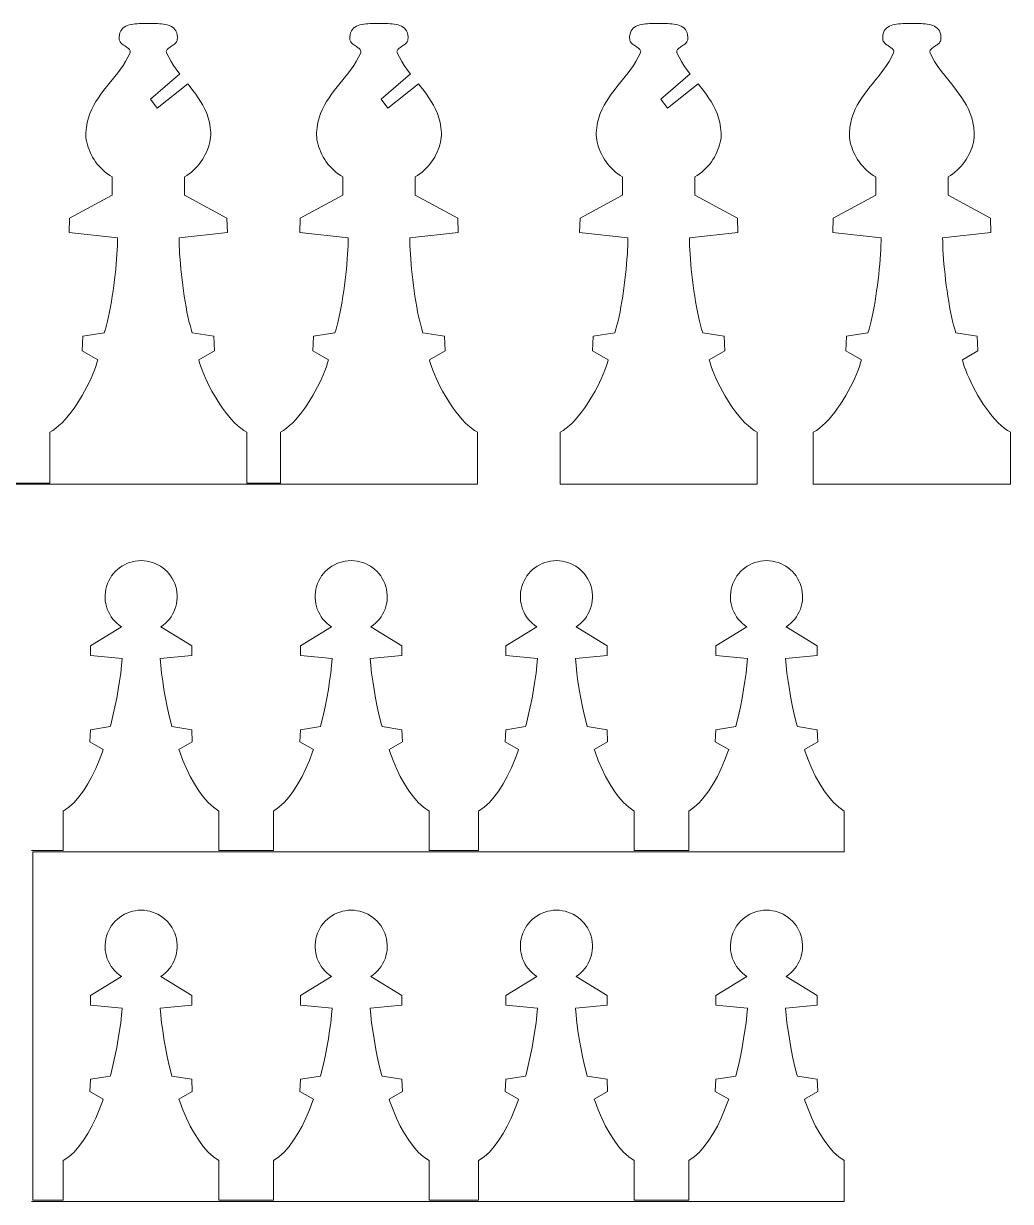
# Model space of a CAD drawing. Extents: x -85 to 527, y -293 to -76.
# Drawn here: x 365.4 to 527.1, y -292.9 to -99.8 of the extents above; entities that cross this region are included whole.
import ezdxf

# ---------------------------------------------------------------- set-up
doc = ezdxf.new("R2010")
doc.units = 0
doc.header["$MEASUREMENT"] = 0

# ---------------------------------------------------------------- blocks, each defined once
blk = doc.blocks.new('*E70')
at = {"color": 30, "linetype": 'Continuous', "lineweight": 0, "flags": 128}
blk.add_lwpolyline([(505.93465, -134.961876), (505.932292, -135.544948), (505.915784, -136.18955), (505.885631, -136.888831), (505.842341, -137.63594), (505.786417, -138.424027), (505.718366, -139.246239), (505.638694, -140.095726), (505.547906, -140.965638), (505.446508, -141.849122), (505.335004, -142.739328), (505.213902, -143.629406), (505.083707, -144.512502), (504.944924, -145.381768), (504.798059, -146.230352), (504.643617, -147.051402), (504.482105, -147.838068), (504.314028, -148.583499), (504.139891, -149.280843), (503.9602, -149.92325), (503.775461, -150.503868)], dxfattribs=at)
blk = doc.blocks.new('*E71')
at = {"color": 30, "linetype": 'Continuous', "lineweight": 0, "flags": 128}
blk.add_lwpolyline([(502.710989, -154.931883), (502.569648, -155.451785), (502.386553, -156.019759), (502.164228, -156.629066), (501.905198, -157.272965), (501.611987, -157.944719), (501.287122, -158.637588), (500.933126, -159.344832), (500.552524, -160.059713), (500.147842, -160.775491), (499.721604, -161.485427), (499.276336, -162.182782), (498.814561, -162.860818), (498.338806, -163.512794), (497.851594, -164.131971), (497.355451, -164.711611), (496.852902, -165.244974), (496.346471, -165.725321), (495.838684, -166.145913), (495.332065, -166.50001), (494.829139, -166.780874)], dxfattribs=at)
blk = doc.blocks.new('*E72')
at = {"color": 30, "linetype": 'Continuous', "lineweight": 0, "flags": 128}
blk.add_lwpolyline([(505.055319, -124.952449), (504.661698, -124.716174), (504.282488, -124.454653), (503.918422, -124.169891), (503.570233, -123.863897), (503.238653, -123.538677), (502.924416, -123.196238), (502.628254, -122.838587), (502.3509, -122.46773), (502.093087, -122.085674), (501.855547, -121.694427), (501.639013, -121.295995), (501.444218, -120.892384), (501.271895, -120.485603), (501.122776, -120.077657), (500.997594, -119.670553), (500.897083, -119.266298), (500.821974, -118.8669), (500.773, -118.474364), (500.750895, -118.090698), (500.756391, -117.717909), (500.835439, -116.861617), (500.975162, -116.053347), (501.170404, -115.288644), (501.416006, -114.563051), (501.706813, -113.872112), (502.037665, -113.21137), (502.403407, -112.57637), (502.79888, -111.962655), (503.218928, -111.36577), (503.658394, -110.781257), (504.112119, -110.204662), (504.574946, -109.631526), (505.041719, -109.057395), (505.50728, -108.477813), (505.966472, -107.888322), (506.414138, -107.284467), (506.845119, -106.661792), (507.254259, -106.01584), (507.636401, -105.342155), (507.986387, -104.636281), (508.025081, -104.516046), (508.030584, -104.40057), (508.006206, -104.289257), (507.955258, -104.181511), (507.88105, -104.076736), (507.786892, -103.974334), (507.676096, -103.873711), (507.55197, -103.774268), (507.417825, -103.67541), (507.276972, -103.576541), (507.13272, -103.477064), (506.988381, -103.376382), (506.847264, -103.2739), (506.71268, -103.169021), (506.587939, -103.061148), (506.476351, -102.949686), (506.381227, -102.834037), (506.305877, -102.713606), (506.253611, -102.587795), (506.227739, -102.45601), (506.214718, -102.025925), (506.251246, -101.645399), (506.333464, -101.3114), (506.457512, -101.020893), (506.619533, -100.770848), (506.815668, -100.55823), (507.042057, -100.380008), (507.294843, -100.233149), (507.570166, -100.11462), (507.864168, -100.021389), (508.17299, -99.950422), (508.492773, -99.898688), (508.819659, -99.863153), (509.149789, -99.840786), (509.479304, -99.828552), (509.804345, -99.82342), (510.121054, -99.822358), (510.425573, -99.822331), (510.714041, -99.820309), (510.982601, -99.813257)], dxfattribs=at)
blk = doc.blocks.new('*E73')
at = {"color": 30, "linetype": 'Continuous', "lineweight": 0, "flags": 128}
blk.add_lwpolyline([(516.030629, -134.961876), (516.032987, -135.544948), (516.049495, -136.18955), (516.079647, -136.888831), (516.122938, -137.63594), (516.178861, -138.424027), (516.246912, -139.246239), (516.326584, -140.095726), (516.417372, -140.965638), (516.518771, -141.849122), (516.630274, -142.739328), (516.751376, -143.629406), (516.881571, -144.512502), (517.020354, -145.381768), (517.167219, -146.230352), (517.321661, -147.051402), (517.483173, -147.838068), (517.651251, -148.583499), (517.825388, -149.280843), (518.005079, -149.92325), (518.189818, -150.503868)], dxfattribs=at)
blk = doc.blocks.new('*E74')
at = {"color": 30, "linetype": 'Continuous', "lineweight": 0, "flags": 128}
blk.add_lwpolyline([(519.25429, -154.931883), (519.395631, -155.451785), (519.578726, -156.019759), (519.801051, -156.629066), (520.060081, -157.272965), (520.353292, -157.944719), (520.678157, -158.637588), (521.032153, -159.344832), (521.412755, -160.059713), (521.817437, -160.775491), (522.243674, -161.485427), (522.688943, -162.182782), (523.150717, -162.860818), (523.626473, -163.512794), (524.113684, -164.131971), (524.609827, -164.711611), (525.112376, -165.244974), (525.618807, -165.725321), (526.126594, -166.145913), (526.633213, -166.50001), (527.136139, -166.780874)], dxfattribs=at)
blk = doc.blocks.new('*E93')
at = {"color": 30, "linetype": 'Continuous', "lineweight": 0, "flags": 128}
blk.add_lwpolyline([(464.45257, -134.961876), (464.450212, -135.544948), (464.433704, -136.18955), (464.403551, -136.888831), (464.360261, -137.63594), (464.304337, -138.424027), (464.236286, -139.246239), (464.156614, -140.095726), (464.065826, -140.965638), (463.964428, -141.849122), (463.852924, -142.739328), (463.731822, -143.629406), (463.601627, -144.512502), (463.462844, -145.381768), (463.315979, -146.230352), (463.161537, -147.051402), (463.000025, -147.838068), (462.831948, -148.583499), (462.657811, -149.280843), (462.47812, -149.92325), (462.293381, -150.503868)], dxfattribs=at)
blk = doc.blocks.new('*E94')
at = {"color": 30, "linetype": 'Continuous', "lineweight": 0, "flags": 128}
blk.add_lwpolyline([(461.228909, -154.931883), (461.087568, -155.451785), (460.904473, -156.019759), (460.682147, -156.629066), (460.423117, -157.272965), (460.129907, -157.944719), (459.805041, -158.637588), (459.451045, -159.344832), (459.070444, -160.059713), (458.665762, -160.775491), (458.239524, -161.485427), (457.794256, -162.182782), (457.332481, -162.860818), (456.856726, -163.512794), (456.369514, -164.131971), (455.873371, -164.711611), (455.370822, -165.244974), (454.864391, -165.725321), (454.356604, -166.145913), (453.849985, -166.50001), (453.347059, -166.780874)], dxfattribs=at)
blk = doc.blocks.new('*E95')
at = {"color": 30, "linetype": 'Continuous', "lineweight": 0, "flags": 128}
blk.add_lwpolyline([(463.573239, -124.952449), (463.179618, -124.716174), (462.800408, -124.454653), (462.436342, -124.169891), (462.088153, -123.863897), (461.756573, -123.538677), (461.442336, -123.196238), (461.146174, -122.838587), (460.86882, -122.46773), (460.611007, -122.085674), (460.373467, -121.694427), (460.156933, -121.295995), (459.962138, -120.892384), (459.789814, -120.485603), (459.640695, -120.077657), (459.515514, -119.670553), (459.415002, -119.266298), (459.339893, -118.8669), (459.29092, -118.474364), (459.268814, -118.090698), (459.27431, -117.717909), (459.353357, -116.861617), (459.493081, -116.053347), (459.688322, -115.288644), (459.933924, -114.563051), (460.224731, -113.872112), (460.555583, -113.21137), (460.921325, -112.57637), (461.316799, -111.962655), (461.736847, -111.36577), (462.176312, -110.781257), (462.630037, -110.204662), (463.092865, -109.631526), (463.559639, -109.057395), (464.0252, -108.477813), (464.484392, -107.888322), (464.932057, -107.284467), (465.363039, -106.661792), (465.772179, -106.01584), (466.154321, -105.342155), (466.504307, -104.636281), (466.543001, -104.516046), (466.548504, -104.40057), (466.524126, -104.289257), (466.473178, -104.181511), (466.39897, -104.076736), (466.304812, -103.974334), (466.194016, -103.873711), (466.06989, -103.774268), (465.935745, -103.67541), (465.794892, -103.576541), (465.65064, -103.477064), (465.506301, -103.376382), (465.365184, -103.2739), (465.2306, -103.169021), (465.105859, -103.061148), (464.994271, -102.949686), (464.899147, -102.834037), (464.823797, -102.713606), (464.771531, -102.587795), (464.745659, -102.45601), (464.732638, -102.025925), (464.769166, -101.645399), (464.851384, -101.3114), (464.975432, -101.020893), (465.137453, -100.770848), (465.333588, -100.55823), (465.559977, -100.380008), (465.812763, -100.233149), (466.088086, -100.11462), (466.382088, -100.021389), (466.69091, -99.950422), (467.010693, -99.898688), (467.337579, -99.863153), (467.667709, -99.840786), (467.997224, -99.828552), (468.322265, -99.82342), (468.638974, -99.822358), (468.943493, -99.822331), (469.231961, -99.820309), (469.500521, -99.813257)], dxfattribs=at)
blk = doc.blocks.new('*E96')
at = {"color": 30, "linetype": 'Continuous', "lineweight": 0, "flags": 128}
blk.add_lwpolyline([(474.548549, -134.961876), (474.550907, -135.544948), (474.567415, -136.18955), (474.597567, -136.888831), (474.640858, -137.63594), (474.696781, -138.424027), (474.764832, -139.246239), (474.844504, -140.095726), (474.935292, -140.965638), (475.036691, -141.849122), (475.148194, -142.739328), (475.269296, -143.629406), (475.399491, -144.512502), (475.538274, -145.381768), (475.685139, -146.230352), (475.839581, -147.051402), (476.001093, -147.838068), (476.169171, -148.583499), (476.343308, -149.280843), (476.522999, -149.92325), (476.707738, -150.503868)], dxfattribs=at)
blk = doc.blocks.new('*E97')
at = {"color": 30, "linetype": 'Continuous', "lineweight": 0, "flags": 128}
blk.add_lwpolyline([(477.77221, -154.931883), (477.913551, -155.451785), (478.096646, -156.019759), (478.318971, -156.629066), (478.578001, -157.272965), (478.871212, -157.944719), (479.196077, -158.637588), (479.550073, -159.344832), (479.930675, -160.059713), (480.335357, -160.775491), (480.761594, -161.485427), (481.206863, -162.182782), (481.668637, -162.860818), (482.144393, -163.512794), (482.631604, -164.131971), (483.127747, -164.711611), (483.630296, -165.244974), (484.136727, -165.725321), (484.644514, -166.145913), (485.151133, -166.50001), (485.654059, -166.780874)], dxfattribs=at)

msp = doc.modelspace()

# ---------------------------------------------------------------- linework, layer by layer
at = {"color": 30, "linetype": 'Continuous', "lineweight": 0}
for p, q in [((391.02526, -108.078332), (386.201593, -112.229192)), ((428.8261, -108.078332), (424.002434, -112.229192)), ((474.664738, -108.078332), (469.841071, -112.229192)), ((516.146818, -108.078332), (517.458136, -109.715489)), ((387.319813, -113.659333), (392.336578, -109.715489)), ((425.120654, -113.659333), (430.137419, -109.715489)), ((470.959291, -113.659333), (475.976056, -109.715489)), ((386.201593, -112.229192), (387.319813, -113.659333)), ((424.002434, -112.229192), (425.120654, -113.659333)), ((469.841071, -112.229192), (470.959291, -113.659333)), ((379.933761, -127.925546), (379.933761, -124.952449)), ((391.788402, -127.925546), (391.788402, -124.952449)), ((417.734601, -127.925546), (417.734601, -124.952449)), ((429.589243, -127.925546), (429.589243, -124.952449)), ((463.573239, -127.925546), (463.573239, -124.952449)), ((475.42788, -127.925546), (475.42788, -124.952449)), ((505.055319, -127.925546), (505.055319, -124.952449)), ((516.90996, -127.925546), (516.90996, -124.952449)), ((372.964305, -131.69147), (379.933761, -127.925546)), ((398.757858, -131.69147), (391.788402, -127.925546)), ((410.765146, -131.69147), (417.734601, -127.925546)), ((436.558698, -131.69147), (429.589243, -127.925546)), ((456.603783, -131.69147), (463.573239, -127.925546)), ((482.397336, -131.69147), (475.42788, -127.925546)), ((498.085863, -131.69147), (505.055319, -127.925546)), ((523.879416, -131.69147), (516.90996, -127.925546)), ((372.89917, -134.069948), (372.964305, -131.69147)), ((398.822993, -134.069948), (398.757858, -131.69147)), ((410.70001, -134.069948), (410.765146, -131.69147)), ((436.623833, -134.069948), (436.558698, -131.69147)), ((456.538648, -134.069948), (456.603783, -131.69147)), ((482.462471, -134.069948), (482.397336, -131.69147)), ((498.020728, -134.069948), (498.085863, -131.69147)), ((523.944551, -134.069948), (523.879416, -131.69147)), ((380.813092, -134.961876), (372.89917, -134.069948)), ((390.909071, -134.961876), (398.822993, -134.069948)), ((418.613932, -134.961876), (410.70001, -134.069948)), ((428.709912, -134.961876), (436.623833, -134.069948)), ((464.45257, -134.961876), (456.538648, -134.069948)), ((474.548549, -134.961876), (482.462471, -134.069948)), ((505.93465, -134.961876), (498.020728, -134.069948)), ((516.030629, -134.961876), (523.944551, -134.069948)), ((375.134563, -151.060695), (378.653903, -150.503868)), ((396.5876, -151.060695), (393.06826, -150.503868)), ((412.935404, -151.060695), (416.454743, -150.503868)), ((434.38844, -151.060695), (430.869101, -150.503868)), ((458.774041, -151.060695), (462.293381, -150.503868)), ((480.227077, -151.060695), (476.707738, -150.503868)), ((500.256121, -151.060695), (503.775461, -150.503868)), ((521.709157, -151.060695), (518.189818, -150.503868)), ((375.025816, -153.450663), (375.134563, -151.060695)), ((396.696347, -153.450663), (396.5876, -151.060695)), ((412.826657, -153.450663), (412.935404, -151.060695)), ((434.497187, -153.450663), (434.38844, -151.060695)), ((458.665294, -153.450663), (458.774041, -151.060695)), ((480.335825, -153.450663), (480.227077, -151.060695)), ((500.147374, -153.450663), (500.256121, -151.060695)), ((521.817905, -153.450663), (521.709157, -151.060695)), ((377.589431, -154.931883), (375.025816, -153.450663)), ((394.132732, -154.931883), (396.696347, -153.450663)), ((415.390271, -154.931883), (412.826657, -153.450663)), ((431.933573, -154.931883), (434.497187, -153.450663)), ((461.228909, -154.931883), (458.665294, -153.450663)), ((477.77221, -154.931883), (480.335825, -153.450663)), ((502.710989, -154.931883), (500.147374, -153.450663)), ((519.25429, -154.931883), (521.817905, -153.450663)), ((369.707581, -175.134092), (369.707581, -166.780874)), ((402.014582, -175.134092), (402.014582, -166.780874)), ((407.508422, -175.134092), (407.508422, -166.780874)), ((439.815422, -175.334092), (439.815422, -166.780874)), ((453.347059, -175.334092), (453.347059, -166.780874)), ((485.654059, -175.334092), (485.654059, -166.780874)), ((494.829139, -175.334092), (494.829139, -166.780874)), ((527.136139, -175.334092), (527.136139, -166.780874)), ((363.849663, -175.134092), (369.707581, -175.134092)), ((363.849663, -175.334092), (369.707581, -175.334092)), ((385.861082, -175.334092), (369.707581, -175.334092)), ((385.861082, -175.334092), (402.014582, -175.334092)), ((402.014582, -175.134092), (407.508422, -175.134092)), ((407.508422, -175.334092), (402.014582, -175.334092)), ((423.661922, -175.334092), (407.508422, -175.334092)), ((423.661922, -175.334092), (439.815422, -175.334092)), ((469.500559, -175.334092), (453.347059, -175.334092)), ((469.500559, -175.334092), (485.654059, -175.334092)), ((510.982639, -175.334092), (494.829139, -175.334092)), ((510.982639, -175.334092), (527.136139, -175.334092)), ((381.466239, -198.721097), (376.393726, -201.810811)), ((387.911219, -198.721097), (392.983732, -201.810811)), ((415.885282, -198.721097), (410.81277, -201.810811)), ((422.330263, -198.721097), (427.402776, -201.810811)), ((449.5231, -198.721097), (444.450587, -201.810811)), ((455.96808, -198.721097), (461.040593, -201.810811)), ((483.942142, -198.721097), (478.86963, -201.810811)), ((490.387123, -198.721097), (495.459636, -201.810811)), ((376.393726, -201.810811), (376.393726, -203.420289)), ((392.983732, -201.810811), (392.983732, -203.420289)), ((410.81277, -201.810811), (410.81277, -203.420289)), ((427.402776, -201.810811), (427.402776, -203.420289)), ((444.450587, -201.810811), (444.450587, -203.420289)), ((461.040593, -201.810811), (461.040593, -203.420289)), ((478.86963, -201.810811), (478.86963, -203.420289)), ((495.459636, -201.810811), (495.459636, -203.420289)), ((376.393726, -203.420289), (381.593579, -203.915513)), ((392.983732, -203.420289), (387.78388, -203.915513)), ((410.81277, -203.420289), (416.012622, -203.915513)), ((427.402776, -203.420289), (422.202923, -203.915513)), ((444.450587, -203.420289), (449.65044, -203.915513)), ((461.040593, -203.420289), (455.840741, -203.915513)), ((478.86963, -203.420289), (484.069482, -203.915513)), ((495.459636, -203.420289), (490.259783, -203.915513)), ((376.300872, -217.5806), (376.393727, -215.568753)), ((376.393727, -215.568753), (379.636134, -215.062992)), ((392.983731, -215.568753), (389.741324, -215.062992)), ((393.076586, -217.5806), (392.983731, -215.568753)), ((410.719916, -217.5806), (410.81277, -215.568753)), ((410.81277, -215.568753), (414.055177, -215.062992)), ((427.402775, -215.568753), (424.160368, -215.062992)), ((427.49563, -217.5806), (427.402775, -215.568753)), ((444.357733, -217.5806), (444.450588, -215.568753)), ((444.450588, -215.568753), (447.692995, -215.062992)), ((461.040592, -215.568753), (457.798185, -215.062992)), ((461.133447, -217.5806), (461.040592, -215.568753)), ((478.776776, -217.5806), (478.86963, -215.568753)), ((478.86963, -215.568753), (482.112037, -215.062992)), ((495.459635, -215.568753), (492.217228, -215.062992)), ((495.55249, -217.5806), (495.459635, -215.568753)), ((378.489829, -218.827475), (376.300872, -217.5806)), ((390.887629, -218.827475), (393.076586, -217.5806)), ((412.908873, -218.827475), (410.719916, -217.5806)), ((425.306673, -218.827475), (427.49563, -217.5806)), ((446.54669, -218.827475), (444.357733, -217.5806)), ((458.94449, -218.827475), (461.133447, -217.5806)), ((480.965733, -218.827475), (478.776776, -217.5806)), ((493.363533, -218.827475), (495.55249, -217.5806)), ((371.936714, -235.394374), (371.936714, -228.905075)), ((397.440744, -235.394374), (397.440744, -228.905075)), ((406.355758, -235.394374), (406.355758, -228.905075)), ((431.859788, -235.394374), (431.859788, -228.905075)), ((439.993575, -235.394374), (439.993575, -228.905075)), ((465.497605, -235.394374), (465.497605, -228.905075)), ((474.412618, -235.394374), (474.412618, -228.905075)), ((499.916648, -235.594374), (499.916648, -228.905075)), ((371.936714, -235.394374), (366.747863, -235.394374)), ((406.355758, -235.394374), (397.440744, -235.394374)), ((431.859788, -235.394374), (439.993575, -235.394374)), ((474.412618, -235.394374), (465.497605, -235.394374)), ((384.688729, -235.594374), (366.921735, -235.594374)), ((366.921735, -235.594374), (366.921735, -292.700767)), ((384.688729, -235.594374), (397.440744, -235.594374)), ((397.440744, -235.594374), (406.355758, -235.594374)), ((419.107773, -235.594374), (406.355758, -235.594374)), ((419.107773, -235.594374), (431.859788, -235.594374)), ((439.993575, -235.594374), (431.859788, -235.594374)), ((452.74559, -235.594374), (439.993575, -235.594374)), ((452.74559, -235.594374), (465.497605, -235.594374)), ((465.497605, -235.594374), (474.412618, -235.594374)), ((487.164633, -235.594374), (474.412618, -235.594374)), ((487.164633, -235.594374), (499.916648, -235.594374)), ((381.466239, -256.02749), (376.393726, -259.117204)), ((387.911219, -256.02749), (392.983732, -259.117204)), ((415.885282, -256.02749), (410.81277, -259.117204)), ((422.330263, -256.02749), (427.402776, -259.117204)), ((449.5231, -256.02749), (444.450587, -259.117204)), ((455.96808, -256.02749), (461.040593, -259.117204)), ((483.942142, -256.02749), (478.86963, -259.117204)), ((490.387123, -256.02749), (495.459636, -259.117204)), ((376.393726, -259.117204), (376.393726, -260.726682)), ((392.983732, -259.117204), (392.983732, -260.726682)), ((410.81277, -259.117204), (410.81277, -260.726682)), ((427.402776, -259.117204), (427.402776, -260.726682)), ((444.450587, -259.117204), (444.450587, -260.726682)), ((461.040593, -259.117204), (461.040593, -260.726682)), ((478.86963, -259.117204), (478.86963, -260.726682)), ((495.459636, -259.117204), (495.459636, -260.726682)), ((376.393726, -260.726682), (381.593579, -261.221906)), ((392.983732, -260.726682), (387.78388, -261.221906)), ((410.81277, -260.726682), (416.012622, -261.221906)), ((427.402776, -260.726682), (422.202923, -261.221906)), ((444.450587, -260.726682), (449.65044, -261.221906)), ((461.040593, -260.726682), (455.840741, -261.221906)), ((478.86963, -260.726682), (484.069482, -261.221906)), ((495.459636, -260.726682), (490.259783, -261.221906)), ((376.300872, -274.886993), (376.393727, -272.875146)), ((376.393727, -272.875146), (379.636134, -272.369385)), ((392.983731, -272.875146), (389.741324, -272.369385)), ((393.076586, -274.886993), (392.983731, -272.875146)), ((410.719916, -274.886993), (410.81277, -272.875146)), ((410.81277, -272.875146), (414.055177, -272.369385)), ((427.402775, -272.875146), (424.160368, -272.369385)), ((427.49563, -274.886993), (427.402775, -272.875146)), ((444.357733, -274.886993), (444.450588, -272.875146)), ((444.450588, -272.875146), (447.692995, -272.369385)), ((461.040592, -272.875146), (457.798185, -272.369385)), ((461.133447, -274.886993), (461.040592, -272.875146)), ((478.776776, -274.886993), (478.86963, -272.875146)), ((478.86963, -272.875146), (482.112037, -272.369385)), ((495.459635, -272.875146), (492.217228, -272.369385)), ((495.55249, -274.886993), (495.459635, -272.875146)), ((378.489829, -276.133868), (376.300872, -274.886993)), ((390.887629, -276.133868), (393.076586, -274.886993)), ((412.908873, -276.133868), (410.719916, -274.886993)), ((425.306673, -276.133868), (427.49563, -274.886993)), ((446.54669, -276.133868), (444.357733, -274.886993)), ((458.94449, -276.133868), (461.133447, -274.886993)), ((480.965733, -276.133868), (478.776776, -274.886993)), ((493.363533, -276.133868), (495.55249, -274.886993)), ((371.936714, -292.700767), (371.936714, -286.211468)), ((397.440744, -292.700767), (397.440744, -286.211468)), ((406.355758, -292.700767), (406.355758, -286.211468)), ((431.859788, -292.700767), (431.859788, -286.211468)), ((439.993575, -292.700767), (439.993575, -286.211468)), ((465.497605, -292.700767), (465.497605, -286.211468)), ((474.412618, -292.700767), (474.412618, -286.211468)), ((499.916648, -292.900767), (499.916648, -286.211468)), ((384.688729, -292.900767), (366.747863, -292.900767)), ((371.936714, -292.700767), (366.921735, -292.700767)), ((384.688729, -292.900767), (397.440744, -292.900767)), ((406.355758, -292.700767), (397.440744, -292.700767)), ((397.440744, -292.900767), (406.355758, -292.900767)), ((419.107773, -292.900767), (406.355758, -292.900767)), ((419.107773, -292.900767), (431.859788, -292.900767)), ((431.859788, -292.700767), (439.993575, -292.700767)), ((439.993575, -292.900767), (431.859788, -292.900767)), ((452.74559, -292.900767), (439.993575, -292.900767)), ((452.74559, -292.900767), (465.497605, -292.900767)), ((474.412618, -292.700767), (465.497605, -292.700767)), ((465.497605, -292.900767), (474.412618, -292.900767)), ((487.164633, -292.900767), (474.412618, -292.900767)), ((487.164633, -292.900767), (499.916648, -292.900767))]:
    msp.add_line(p, q, dxfattribs=at)
at = {"color": 30, "linetype": 'Continuous', "lineweight": 0, "flags": 128}
for points in [[(379.933761, -124.952449), (379.54014, -124.716174), (379.16093, -124.454653), (378.796864, -124.169891), (378.448675, -123.863897), (378.117096, -123.538677), (377.802859, -123.196238), (377.506697, -122.838587), (377.229343, -122.46773), (376.971529, -122.085674), (376.733989, -121.694427), (376.517455, -121.295995), (376.32266, -120.892384), (376.150337, -120.485603), (376.001218, -120.077657), (375.876037, -119.670553), (375.775525, -119.266298), (375.700416, -118.8669), (375.651443, -118.474364), (375.629337, -118.090698), (375.634833, -117.717909), (375.71388, -116.861617), (375.853604, -116.053347), (376.048845, -115.288644), (376.294447, -114.563051), (376.585254, -113.872112), (376.916106, -113.21137), (377.281848, -112.57637), (377.677322, -111.962655), (378.09737, -111.36577), (378.536835, -110.781257), (378.99056, -110.204662), (379.453388, -109.631526), (379.920161, -109.057395), (380.385722, -108.477813), (380.844914, -107.888322), (381.29258, -107.284467), (381.723561, -106.661792), (382.132701, -106.01584), (382.514843, -105.342155), (382.864829, -104.636281), (382.903523, -104.516046), (382.909026, -104.40057), (382.884648, -104.289257), (382.8337, -104.181511), (382.759492, -104.076736), (382.665334, -103.974334), (382.554538, -103.87371), (382.430412, -103.774268), (382.296267, -103.67541), (382.155414, -103.576541), (382.011162, -103.477063), (381.866823, -103.376382), (381.725706, -103.2739), (381.591122, -103.169021), (381.466381, -103.061148), (381.354793, -102.949685), (381.259669, -102.834037), (381.184319, -102.713606), (381.132053, -102.587795), (381.106181, -102.45601), (381.09316, -102.025925), (381.129688, -101.645399), (381.211906, -101.3114), (381.335954, -101.020893), (381.497975, -100.770848), (381.69411, -100.55823), (381.920499, -100.380008), (382.173285, -100.233149), (382.448608, -100.11462), (382.74261, -100.021389), (383.051432, -99.950422), (383.371216, -99.898688), (383.698101, -99.863153), (384.028231, -99.840786), (384.357746, -99.828552), (384.682788, -99.82342), (384.999497, -99.822358), (385.304015, -99.822331), (385.592484, -99.820309), (385.861044, -99.813257)], [(391.02526, -108.078332), (390.877249, -107.888322), (390.429584, -107.284467), (389.998602, -106.661792), (389.589462, -106.01584), (389.20732, -105.342155), (388.857334, -104.636281), (388.81864, -104.516046), (388.813138, -104.40057), (388.837515, -104.289257), (388.888463, -104.181511), (388.962671, -104.076736), (389.056829, -103.974334), (389.167626, -103.873711), (389.291752, -103.774268), (389.425896, -103.67541), (389.566749, -103.576541), (389.711001, -103.477064), (389.85534, -103.376382), (389.996457, -103.2739), (390.131041, -103.169021), (390.255782, -103.061148), (390.36737, -102.949686), (390.462494, -102.834037), (390.537844, -102.713606), (390.59011, -102.587795), (390.615982, -102.45601), (390.629002, -102.025925), (390.592475, -101.645399), (390.510257, -101.311399), (390.386208, -101.020893), (390.224187, -100.770847), (390.028053, -100.55823), (389.801663, -100.380008), (389.548878, -100.233149), (389.273554, -100.11462), (388.979553, -100.021388), (388.670731, -99.950422), (388.350947, -99.898688), (388.024062, -99.863153), (387.693932, -99.840785), (387.364417, -99.828552), (387.039375, -99.82342), (386.722666, -99.822357), (386.418148, -99.822331), (386.12968, -99.820308), (385.86112, -99.813257)], [(417.734601, -124.952449), (417.34098, -124.716174), (416.96177, -124.454653), (416.597705, -124.169891), (416.249516, -123.863897), (415.917936, -123.538677), (415.603699, -123.196238), (415.307537, -122.838587), (415.030183, -122.46773), (414.77237, -122.085674), (414.53483, -121.694427), (414.318296, -121.295995), (414.123501, -120.892384), (413.951178, -120.485603), (413.802059, -120.077657), (413.676877, -119.670553), (413.576365, -119.266298), (413.501256, -118.8669), (413.452283, -118.474364), (413.430178, -118.090698), (413.435673, -117.717909), (413.514721, -116.861617), (413.654444, -116.053347), (413.849685, -115.288644), (414.095288, -114.563051), (414.386094, -113.872112), (414.716947, -113.21137), (415.082688, -112.57637), (415.478162, -111.962655), (415.89821, -111.36577), (416.337675, -110.781257), (416.791401, -110.204662), (417.254228, -109.631526), (417.721002, -109.057395), (418.186563, -108.477813), (418.645755, -107.888322), (419.09342, -107.284467), (419.524401, -106.661792), (419.933542, -106.01584), (420.315683, -105.342155), (420.665669, -104.636281), (420.704363, -104.516046), (420.709866, -104.40057), (420.685488, -104.289257), (420.63454, -104.181511), (420.560332, -104.076736), (420.466175, -103.974334), (420.355378, -103.87371), (420.231252, -103.774268), (420.097107, -103.67541), (419.956254, -103.576541), (419.812003, -103.477063), (419.667663, -103.376382), (419.526547, -103.2739), (419.391963, -103.169021), (419.267222, -103.061148), (419.155634, -102.949685), (419.06051, -102.834037), (418.98516, -102.713606), (418.932894, -102.587795), (418.907022, -102.45601), (418.894002, -102.025925), (418.93053, -101.645399), (419.012748, -101.3114), (419.136797, -101.020893), (419.298818, -100.770847), (419.494953, -100.55823), (419.721342, -100.380008), (419.974128, -100.233149), (420.249451, -100.11462), (420.543452, -100.021389), (420.852274, -99.950422), (421.172057, -99.898688), (421.498943, -99.863153), (421.829073, -99.840785), (422.158587, -99.828552), (422.483629, -99.82342), (422.800338, -99.822358), (423.104856, -99.822331), (423.393324, -99.820309), (423.661884, -99.813257)], [(428.8261, -108.078332), (428.678089, -107.888322), (428.230424, -107.284467), (427.799443, -106.661792), (427.390302, -106.01584), (427.008161, -105.342155), (426.658175, -104.636281), (426.619481, -104.516046), (426.613978, -104.40057), (426.638356, -104.289257), (426.689304, -104.181511), (426.763511, -104.076736), (426.857669, -103.974334), (426.968466, -103.873711), (427.092592, -103.774268), (427.226737, -103.67541), (427.36759, -103.576541), (427.511841, -103.477064), (427.656181, -103.376382), (427.797297, -103.2739), (427.931881, -103.169021), (428.056623, -103.061148), (428.16821, -102.949686), (428.263334, -102.834037), (428.338685, -102.713606), (428.390951, -102.587795), (428.416822, -102.45601), (428.429843, -102.025925), (428.393315, -101.645399), (428.311097, -101.311399), (428.187049, -101.020893), (428.025028, -100.770847), (427.828893, -100.55823), (427.602504, -100.380008), (427.349718, -100.233149), (427.074395, -100.11462), (426.780393, -100.021388), (426.471571, -99.950422), (426.151788, -99.898688), (425.824902, -99.863153), (425.494772, -99.840785), (425.165257, -99.828552), (424.840216, -99.82342), (424.523507, -99.822357), (424.218989, -99.822331), (423.93052, -99.820308), (423.66196, -99.813257)], [(474.664738, -108.078332), (474.516727, -107.888322), (474.069061, -107.284467), (473.63808, -106.661792), (473.22894, -106.01584), (472.846798, -105.342155), (472.496812, -104.636281), (472.458118, -104.516046), (472.452615, -104.40057), (472.476993, -104.289257), (472.527941, -104.181511), (472.602149, -104.076736), (472.696306, -103.974334), (472.807103, -103.873711), (472.931229, -103.774268), (473.065374, -103.67541), (473.206227, -103.576541), (473.350479, -103.477064), (473.494818, -103.376382), (473.635935, -103.2739), (473.770519, -103.169021), (473.89526, -103.061148), (474.006848, -102.949686), (474.101972, -102.834037), (474.177322, -102.713606), (474.229588, -102.587795), (474.25546, -102.45601), (474.26848, -102.025925), (474.231952, -101.645399), (474.149735, -101.311399), (474.025686, -101.020893), (473.863665, -100.770847), (473.66753, -100.55823), (473.441141, -100.380008), (473.188355, -100.233149), (472.913032, -100.11462), (472.61903, -100.021388), (472.310208, -99.950422), (471.990425, -99.898688), (471.663539, -99.863153), (471.333409, -99.840785), (471.003895, -99.828552), (470.678853, -99.82342), (470.362144, -99.822357), (470.057626, -99.822331), (469.769157, -99.820308), (469.500597, -99.813257)], [(516.146818, -108.078332), (515.998807, -107.888322), (515.551141, -107.284467), (515.12016, -106.661792), (514.71102, -106.01584), (514.328878, -105.342155), (513.978892, -104.636281), (513.940198, -104.516046), (513.934695, -104.40057), (513.959073, -104.289257), (514.010021, -104.181511), (514.084229, -104.076736), (514.178386, -103.974334), (514.289183, -103.873711), (514.413309, -103.774268), (514.547454, -103.67541), (514.688307, -103.576541), (514.832559, -103.477064), (514.976898, -103.376382), (515.118015, -103.2739), (515.252599, -103.169021), (515.37734, -103.061148), (515.488928, -102.949686), (515.584052, -102.834037), (515.659402, -102.713606), (515.711668, -102.587795), (515.73754, -102.45601), (515.75056, -102.025925), (515.714032, -101.645399), (515.631815, -101.311399), (515.507766, -101.020893), (515.345745, -100.770847), (515.149611, -100.55823), (514.923221, -100.380008), (514.670435, -100.233149), (514.395112, -100.11462), (514.10111, -100.021388), (513.792288, -99.950422), (513.472505, -99.898688), (513.145619, -99.863153), (512.81549, -99.840785), (512.485975, -99.828552), (512.160933, -99.82342), (511.844224, -99.822357), (511.539706, -99.822331), (511.251237, -99.820308), (510.982677, -99.813257)], [(391.788402, -124.952449), (392.182023, -124.716174), (392.561233, -124.454653), (392.925299, -124.169892), (393.273488, -123.863898), (393.605067, -123.538678), (393.919305, -123.196239), (394.215466, -122.838587), (394.492821, -122.46773), (394.750634, -122.085675), (394.988174, -121.694427), (395.204708, -121.295995), (395.399503, -120.892385), (395.571826, -120.485603), (395.720945, -120.077657), (395.846127, -119.670553), (395.946638, -119.266298), (396.021747, -118.8669), (396.070721, -118.474364), (396.092826, -118.090698), (396.08733, -117.717909), (396.008283, -116.861617), (395.86856, -116.053347), (395.673318, -115.288644), (395.427716, -114.563051), (395.136909, -113.872112), (394.806057, -113.21137), (394.440315, -112.57637), (394.044842, -111.962655), (393.624793, -111.36577), (393.185328, -110.781257), (392.731603, -110.204662), (392.336578, -109.715489)], [(429.589243, -124.952449), (429.982864, -124.716174), (430.362074, -124.454653), (430.726139, -124.169892), (431.074328, -123.863898), (431.405908, -123.538678), (431.720145, -123.196239), (432.016307, -122.838587), (432.293661, -122.46773), (432.551474, -122.085675), (432.789014, -121.694427), (433.005548, -121.295995), (433.200343, -120.892385), (433.372667, -120.485603), (433.521785, -120.077657), (433.646967, -119.670553), (433.747479, -119.266298), (433.822588, -118.8669), (433.871561, -118.474364), (433.893667, -118.090698), (433.888171, -117.717909), (433.809123, -116.861617), (433.6694, -116.053347), (433.474159, -115.288644), (433.228556, -114.563051), (432.93775, -113.872112), (432.606897, -113.21137), (432.241156, -112.57637), (431.845682, -111.962655), (431.425634, -111.36577), (430.986169, -110.781257), (430.532443, -110.204662), (430.137419, -109.715489)], [(475.42788, -124.952449), (475.821501, -124.716174), (476.200711, -124.454653), (476.564777, -124.169892), (476.912966, -123.863898), (477.244545, -123.538678), (477.558782, -123.196239), (477.854944, -122.838587), (478.132298, -122.46773), (478.390112, -122.085675), (478.627652, -121.694427), (478.844186, -121.295995), (479.038981, -120.892385), (479.211304, -120.485603), (479.360423, -120.077657), (479.485604, -119.670553), (479.586116, -119.266298), (479.661225, -118.8669), (479.710199, -118.474364), (479.732304, -118.090698), (479.726808, -117.717909), (479.64776, -116.861617), (479.508037, -116.053347), (479.312796, -115.288644), (479.067193, -114.563051), (478.776387, -113.872112), (478.445534, -113.21137), (478.079793, -112.57637), (477.684319, -111.962655), (477.264271, -111.36577), (476.824806, -110.781257), (476.371081, -110.204662), (475.976056, -109.715489)], [(516.90996, -124.952449), (517.303581, -124.716174), (517.682791, -124.454653), (518.046857, -124.169892), (518.395046, -123.863898), (518.726625, -123.538678), (519.040862, -123.196239), (519.337024, -122.838587), (519.614378, -122.46773), (519.872192, -122.085675), (520.109732, -121.694427), (520.326266, -121.295995), (520.521061, -120.892385), (520.693384, -120.485603), (520.842503, -120.077657), (520.967685, -119.670553), (521.068196, -119.266298), (521.143305, -118.8669), (521.192279, -118.474364), (521.214384, -118.090698), (521.208888, -117.717909), (521.129841, -116.861617), (520.990117, -116.053347), (520.794876, -115.288644), (520.549273, -114.563051), (520.258467, -113.872112), (519.927615, -113.21137), (519.561873, -112.57637), (519.166399, -111.962655), (518.746351, -111.36577), (518.306886, -110.781257), (517.853161, -110.204662), (517.458136, -109.715489)], [(380.813092, -134.961876), (380.810734, -135.544948), (380.794226, -136.18955), (380.764074, -136.888831), (380.720783, -137.63594), (380.66486, -138.424027), (380.596809, -139.246239), (380.517137, -140.095726), (380.426349, -140.965638), (380.32495, -141.849122), (380.213447, -142.739328), (380.092345, -143.629406), (379.96215, -144.512502), (379.823367, -145.381768), (379.676502, -146.230352), (379.52206, -147.051402), (379.360548, -147.838068), (379.19247, -148.583499), (379.018333, -149.280843), (378.838642, -149.92325), (378.653903, -150.503868)], [(390.909071, -134.961876), (390.911429, -135.544948), (390.927938, -136.18955), (390.95809, -136.888831), (391.00138, -137.63594), (391.057304, -138.424027), (391.125355, -139.246239), (391.205027, -140.095726), (391.295815, -140.965638), (391.397213, -141.849122), (391.508717, -142.739328), (391.629819, -143.629406), (391.760014, -144.512502), (391.898797, -145.381768), (392.045662, -146.230352), (392.200104, -147.051402), (392.361616, -147.838068), (392.529693, -148.583499), (392.70383, -149.280843), (392.883521, -149.92325), (393.06826, -150.503868)], [(418.613932, -134.961876), (418.611574, -135.544948), (418.595066, -136.18955), (418.564914, -136.888831), (418.521623, -137.63594), (418.4657, -138.424027), (418.397649, -139.246239), (418.317977, -140.095726), (418.227189, -140.965638), (418.125791, -141.849122), (418.014288, -142.739328), (417.893186, -143.629406), (417.76299, -144.512502), (417.624207, -145.381768), (417.477342, -146.230352), (417.3229, -147.051402), (417.161388, -147.838068), (416.99331, -148.583499), (416.819173, -149.280843), (416.639483, -149.92325), (416.454743, -150.503868)], [(428.709912, -134.961876), (428.712271, -135.544948), (428.728779, -136.18955), (428.758931, -136.888831), (428.802221, -137.63594), (428.858145, -138.424027), (428.926195, -139.246239), (429.005868, -140.095726), (429.096656, -140.965638), (429.198054, -141.849122), (429.309557, -142.739328), (429.430659, -143.629406), (429.560855, -144.512502), (429.699638, -145.381768), (429.846503, -146.230352), (430.000944, -147.051402), (430.162457, -147.838068), (430.330534, -148.583499), (430.504671, -149.280843), (430.684362, -149.92325), (430.869101, -150.503868)], [(377.589431, -154.931883), (377.44809, -155.451785), (377.264995, -156.019759), (377.04267, -156.629066), (376.78364, -157.272965), (376.490429, -157.944719), (376.165564, -158.637588), (375.811568, -159.344832), (375.430966, -160.059713), (375.026284, -160.775491), (374.600046, -161.485427), (374.154778, -162.182782), (373.693003, -162.860818), (373.217248, -163.512794), (372.730036, -164.131971), (372.233893, -164.711611), (371.731344, -165.244974), (371.224913, -165.725321), (370.717126, -166.145913), (370.210507, -166.50001), (369.707581, -166.780874)], [(394.132732, -154.931883), (394.274073, -155.451785), (394.457168, -156.019759), (394.679493, -156.629066), (394.938523, -157.272965), (395.231734, -157.944719), (395.556599, -158.637588), (395.910595, -159.344832), (396.291197, -160.059713), (396.695879, -160.775491), (397.122117, -161.485427), (397.567385, -162.182782), (398.02916, -162.860818), (398.504915, -163.512794), (398.992127, -164.131971), (399.48827, -164.711611), (399.990819, -165.244974), (400.49725, -165.725321), (401.005037, -166.145913), (401.511656, -166.50001), (402.014582, -166.780874)], [(415.390271, -154.931883), (415.248931, -155.451785), (415.065835, -156.019759), (414.84351, -156.629066), (414.58448, -157.272965), (414.29127, -157.944719), (413.966404, -158.637588), (413.612408, -159.344832), (413.231807, -160.059713), (412.827125, -160.775491), (412.400887, -161.485427), (411.955618, -162.182782), (411.493844, -162.860818), (411.018089, -163.512794), (410.530877, -164.131971), (410.034734, -164.711611), (409.532185, -165.244974), (409.025754, -165.725321), (408.517967, -166.145913), (408.011348, -166.50001), (407.508422, -166.780874)], [(431.933573, -154.931883), (432.074914, -155.451785), (432.258009, -156.019759), (432.480335, -156.629066), (432.739365, -157.272965), (433.032575, -157.944719), (433.357441, -158.637588), (433.711437, -159.344832), (434.092038, -160.059713), (434.49672, -160.775491), (434.922958, -161.485427), (435.368226, -162.182782), (435.830001, -162.860818), (436.305756, -163.512794), (436.792968, -164.131971), (437.289111, -164.711611), (437.79166, -165.244974), (438.29809, -165.725321), (438.805878, -166.145913), (439.312497, -166.50001), (439.815422, -166.780874)], [(379.636134, -215.062992), (379.709747, -214.794353), (380.076847, -213.306785), (380.40467, -211.830375), (380.694051, -210.377789), (380.945826, -208.961692), (381.16083, -207.59475), (381.3399, -206.289628), (381.483871, -205.058994), (381.593579, -203.915513)], [(389.741324, -215.062992), (389.667711, -214.794353), (389.300611, -213.306785), (388.972788, -211.830375), (388.683407, -210.377789), (388.431632, -208.961692), (388.216628, -207.59475), (388.037558, -206.289628), (387.893587, -205.058994), (387.78388, -203.915513)], [(414.055177, -215.062992), (414.128791, -214.794353), (414.495891, -213.306785), (414.823713, -211.830375), (415.113094, -210.377789), (415.364869, -208.961692), (415.579874, -207.59475), (415.758944, -206.289628), (415.902915, -205.058994), (416.012622, -203.915513)], [(424.160368, -215.062992), (424.086755, -214.794353), (423.719655, -213.306785), (423.391832, -211.830375), (423.102451, -210.377789), (422.850676, -208.961692), (422.635672, -207.59475), (422.456602, -206.289628), (422.312631, -205.058994), (422.202923, -203.915513)], [(447.692995, -215.062992), (447.766608, -214.794353), (448.133708, -213.306785), (448.461531, -211.830375), (448.750912, -210.377789), (449.002687, -208.961692), (449.217691, -207.59475), (449.396761, -206.289628), (449.540732, -205.058994), (449.65044, -203.915513)], [(457.798185, -215.062992), (457.724572, -214.794353), (457.357472, -213.306785), (457.029649, -211.830375), (456.740268, -210.377789), (456.488493, -208.961692), (456.273489, -207.59475), (456.094419, -206.289628), (455.950448, -205.058994), (455.840741, -203.915513)], [(482.112037, -215.062992), (482.185651, -214.794353), (482.552751, -213.306785), (482.880573, -211.830375), (483.169954, -210.377789), (483.421729, -208.961692), (483.636734, -207.59475), (483.815804, -206.289628), (483.959775, -205.058994), (484.069482, -203.915513)], [(492.217228, -215.062992), (492.143615, -214.794353), (491.776515, -213.306785), (491.448692, -211.830375), (491.159311, -210.377789), (490.907536, -208.961692), (490.692532, -207.59475), (490.513462, -206.289628), (490.369491, -205.058994), (490.259783, -203.915513)], [(371.936714, -228.905075), (372.840327, -228.271555), (373.694635, -227.497201), (374.500472, -226.594681), (375.258675, -225.57666), (375.97008, -224.455803), (376.635521, -223.244777), (377.255835, -221.956248), (377.831858, -220.60288), (378.364425, -219.197341), (378.489829, -218.827475)], [(397.440744, -228.905075), (396.537131, -228.271555), (395.682823, -227.497201), (394.876986, -226.594681), (394.118783, -225.57666), (393.407378, -224.455803), (392.741937, -223.244777), (392.121623, -221.956248), (391.5456, -220.60288), (391.013033, -219.197341), (390.887629, -218.827475)], [(406.355758, -228.905075), (407.259371, -228.271555), (408.113678, -227.497201), (408.919516, -226.594681), (409.677719, -225.57666), (410.389123, -224.455803), (411.054565, -223.244777), (411.674879, -221.956248), (412.250902, -220.60288), (412.783469, -219.197341), (412.908873, -218.827475)], [(431.859788, -228.905075), (430.956175, -228.271555), (430.101867, -227.497201), (429.29603, -226.594681), (428.537827, -225.57666), (427.826422, -224.455803), (427.160981, -223.244777), (426.540666, -221.956248), (425.964644, -220.60288), (425.432077, -219.197341), (425.306673, -218.827475)], [(439.993575, -228.905075), (440.897188, -228.271555), (441.751496, -227.497201), (442.557333, -226.594681), (443.315536, -225.57666), (444.026941, -224.455803), (444.692382, -223.244777), (445.312696, -221.956248), (445.888719, -220.60288), (446.421286, -219.197341), (446.54669, -218.827475)], [(465.497605, -228.905075), (464.593992, -228.271555), (463.739684, -227.497201), (462.933847, -226.594681), (462.175644, -225.57666), (461.464239, -224.455803), (460.798798, -223.244777), (460.178484, -221.956248), (459.602461, -220.60288), (459.069894, -219.197341), (458.94449, -218.827475)], [(474.412618, -228.905075), (475.316231, -228.271555), (476.170538, -227.497201), (476.976376, -226.594681), (477.734579, -225.57666), (478.445983, -224.455803), (479.111425, -223.244777), (479.731739, -221.956248), (480.307762, -220.60288), (480.840329, -219.197341), (480.965733, -218.827475)], [(499.916648, -228.905075), (499.013035, -228.271555), (498.158727, -227.497201), (497.35289, -226.594681), (496.594687, -225.57666), (495.883282, -224.455803), (495.217841, -223.244777), (494.597526, -221.956248), (494.021504, -220.60288), (493.488937, -219.197341), (493.363533, -218.827475)], [(379.636134, -272.369385), (379.709747, -272.100746), (380.076847, -270.613178), (380.40467, -269.136768), (380.694051, -267.684182), (380.945826, -266.268085), (381.16083, -264.901143), (381.3399, -263.596021), (381.483871, -262.365387), (381.593579, -261.221906)], [(389.741324, -272.369385), (389.667711, -272.100746), (389.300611, -270.613178), (388.972788, -269.136768), (388.683407, -267.684182), (388.431632, -266.268085), (388.216628, -264.901143), (388.037558, -263.596021), (387.893587, -262.365387), (387.78388, -261.221906)], [(414.055177, -272.369385), (414.128791, -272.100746), (414.495891, -270.613178), (414.823713, -269.136768), (415.113094, -267.684182), (415.364869, -266.268085), (415.579874, -264.901143), (415.758944, -263.596021), (415.902915, -262.365387), (416.012622, -261.221906)], [(424.160368, -272.369385), (424.086755, -272.100746), (423.719655, -270.613178), (423.391832, -269.136768), (423.102451, -267.684182), (422.850676, -266.268085), (422.635672, -264.901143), (422.456602, -263.596021), (422.312631, -262.365387), (422.202923, -261.221906)], [(447.692995, -272.369385), (447.766608, -272.100746), (448.133708, -270.613178), (448.461531, -269.136768), (448.750912, -267.684182), (449.002687, -266.268085), (449.217691, -264.901143), (449.396761, -263.596021), (449.540732, -262.365387), (449.65044, -261.221906)], [(457.798185, -272.369385), (457.724572, -272.100746), (457.357472, -270.613178), (457.029649, -269.136768), (456.740268, -267.684182), (456.488493, -266.268085), (456.273489, -264.901143), (456.094419, -263.596021), (455.950448, -262.365387), (455.840741, -261.221906)], [(482.112037, -272.369385), (482.185651, -272.100746), (482.552751, -270.613178), (482.880573, -269.136768), (483.169954, -267.684182), (483.421729, -266.268085), (483.636734, -264.901143), (483.815804, -263.596021), (483.959775, -262.365387), (484.069482, -261.221906)], [(492.217228, -272.369385), (492.143615, -272.100746), (491.776515, -270.613178), (491.448692, -269.136768), (491.159311, -267.684182), (490.907536, -266.268085), (490.692532, -264.901143), (490.513462, -263.596021), (490.369491, -262.365387), (490.259783, -261.221906)], [(371.936714, -286.211468), (372.840327, -285.577948), (373.694635, -284.803594), (374.500472, -283.901074), (375.258675, -282.883053), (375.97008, -281.762196), (376.635521, -280.55117), (377.255835, -279.262641), (377.831858, -277.909273), (378.364425, -276.503734), (378.489829, -276.133868)], [(397.440744, -286.211468), (396.537131, -285.577948), (395.682823, -284.803594), (394.876986, -283.901074), (394.118783, -282.883053), (393.407378, -281.762196), (392.741937, -280.55117), (392.121623, -279.262641), (391.5456, -277.909273), (391.013033, -276.503734), (390.887629, -276.133868)], [(406.355758, -286.211468), (407.259371, -285.577948), (408.113678, -284.803594), (408.919516, -283.901074), (409.677719, -282.883053), (410.389123, -281.762196), (411.054565, -280.55117), (411.674879, -279.262641), (412.250902, -277.909273), (412.783469, -276.503734), (412.908873, -276.133868)], [(431.859788, -286.211468), (430.956175, -285.577948), (430.101867, -284.803594), (429.29603, -283.901074), (428.537827, -282.883053), (427.826422, -281.762196), (427.160981, -280.55117), (426.540666, -279.262641), (425.964644, -277.909273), (425.432077, -276.503734), (425.306673, -276.133868)], [(439.993575, -286.211468), (440.897188, -285.577948), (441.751496, -284.803594), (442.557333, -283.901074), (443.315536, -282.883053), (444.026941, -281.762196), (444.692382, -280.55117), (445.312696, -279.262641), (445.888719, -277.909273), (446.421286, -276.503734), (446.54669, -276.133868)], [(465.497605, -286.211468), (464.593992, -285.577948), (463.739684, -284.803594), (462.933847, -283.901074), (462.175644, -282.883053), (461.464239, -281.762196), (460.798798, -280.55117), (460.178484, -279.262641), (459.602461, -277.909273), (459.069894, -276.503734), (458.94449, -276.133868)], [(474.412618, -286.211468), (475.316231, -285.577948), (476.170538, -284.803594), (476.976376, -283.901074), (477.734579, -282.883053), (478.445983, -281.762196), (479.111425, -280.55117), (479.731739, -279.262641), (480.307762, -277.909273), (480.840329, -276.503734), (480.965733, -276.133868)], [(499.916648, -286.211468), (499.013035, -285.577948), (498.158727, -284.803594), (497.35289, -283.901074), (496.594687, -282.883053), (495.883282, -281.762196), (495.217841, -280.55117), (494.597526, -279.262641), (494.021504, -277.909273), (493.488937, -276.503734), (493.363533, -276.133868)]]:
    msp.add_lwpolyline(points, dxfattribs=at)
at = {"color": 30, "linetype": 'Continuous', "lineweight": 0}
for centre, start, end in [((384.688729, -193.76342), 90.000003, 236.976135), ((384.688729, -193.76342), -56.976133, 90.000003), ((419.107772, -193.76342), 90.000003, 236.976135), ((419.107773, -193.76342), -56.976133, 90.000003), ((452.74559, -193.76342), 90.000003, 236.976135), ((452.74559, -193.76342), -56.976133, 90.000003), ((487.164632, -193.76342), 90.000003, 236.976135), ((487.164633, -193.76342), -56.976133, 90.000003), ((384.688729, -251.069813), 90.000003, 236.976135), ((384.688729, -251.069813), -56.976133, 90.000003), ((419.107772, -251.069813), 90.000003, 236.976135), ((419.107773, -251.069813), -56.976133, 90.000003), ((452.74559, -251.069813), 90.000003, 236.976135), ((452.74559, -251.069813), -56.976133, 90.000003), ((487.164632, -251.069813), 90.000003, 236.976135), ((487.164633, -251.069813), -56.976133, 90.000003)]:
    msp.add_arc(centre, 5.912952, start, end, dxfattribs=at)

# ---------------------------------------------------------------- block references
at = {"color": 30, "linetype": 'Continuous'}
for name in ['*E95', '*E72', '*E93', '*E96', '*E70', '*E73', '*E94', '*E97', '*E71', '*E74']:
    msp.add_blockref(name, (0, 0), dxfattribs=at)

doc.saveas('drawing.dxf')
